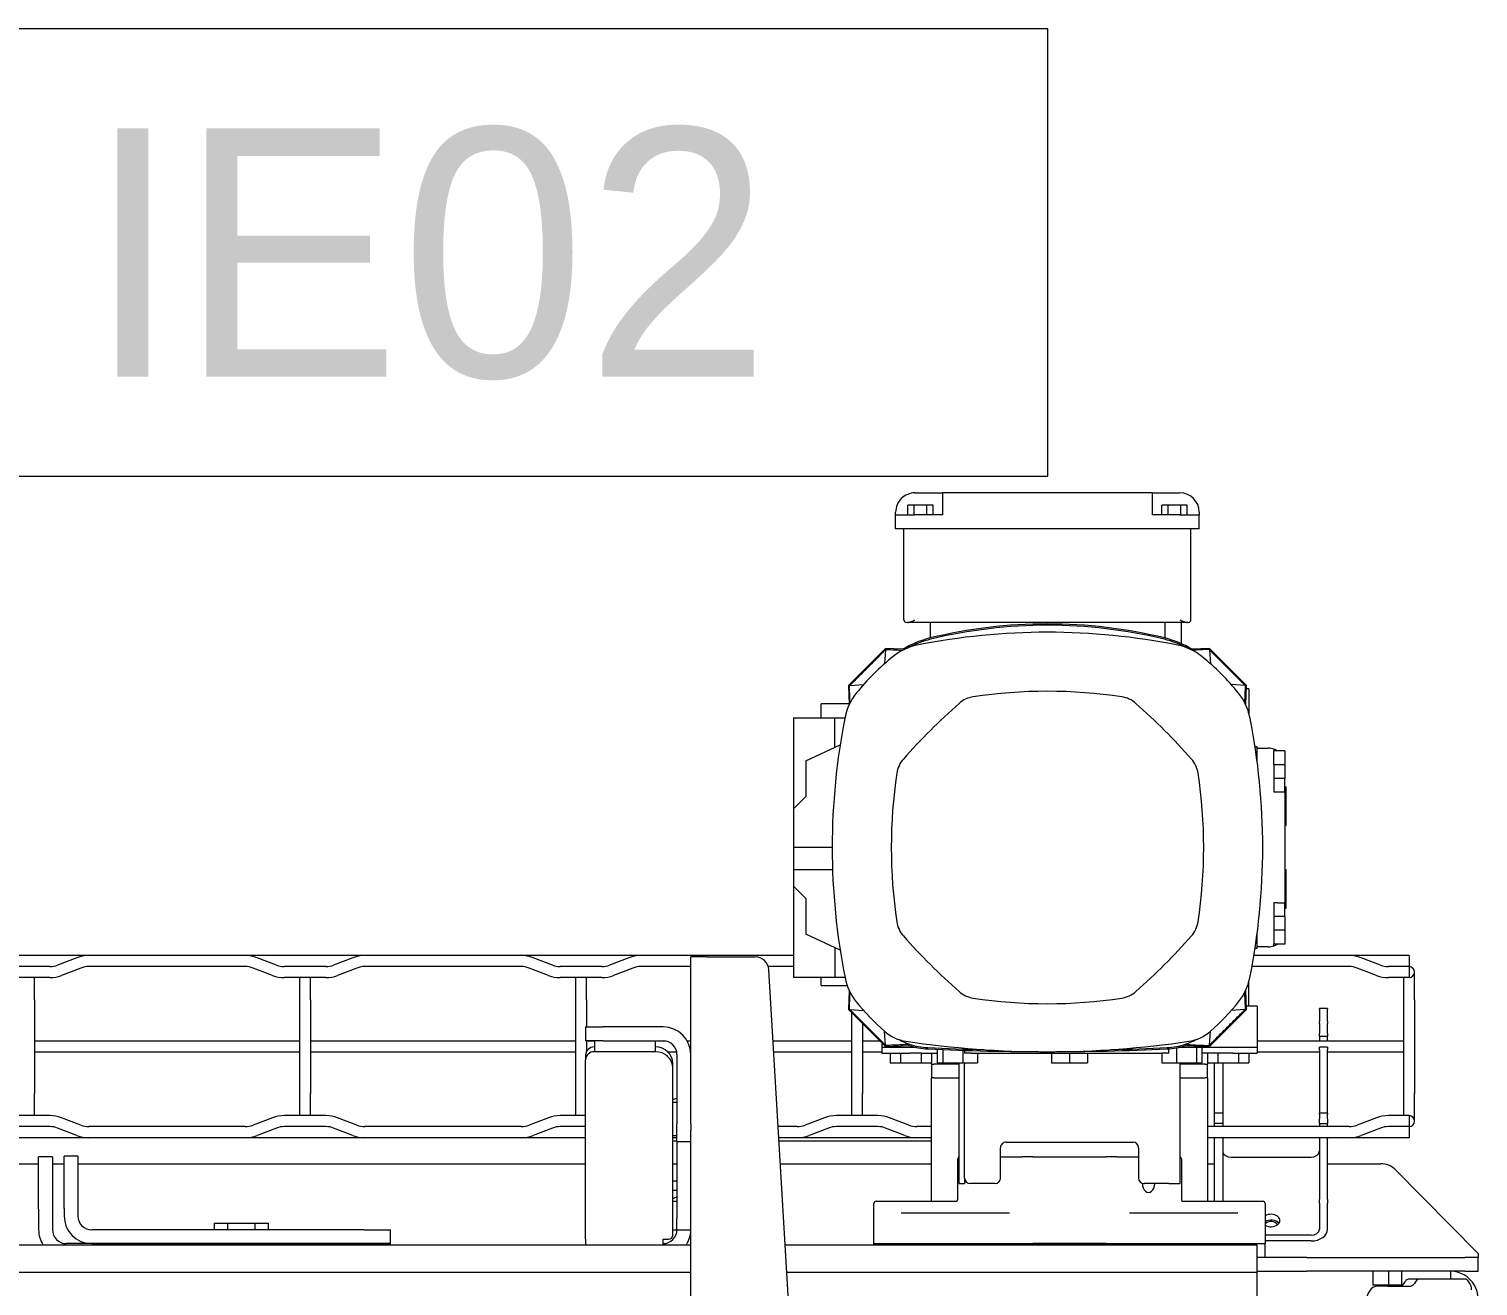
# Model space of a CAD drawing. Header units: millimetres. Extents: x -187347 to 135007, y -6415 to 292048.
# Drawn here: x -35233 to -34708, y 28340 to 28795 of the extents above; entities that cross this region are included whole.
import ezdxf
from ezdxf.enums import TextEntityAlignment as Align

# ---------------------------------------------------------------- set-up
doc = ezdxf.new("R2010")
doc.units = ezdxf.units.MM
doc.header["$LTSCALE"] = 100
doc.layers.get('0').update_dxf_attribs({"lineweight": 18})
doc.layers.add('Layout Kromeka', color=1, linetype='Continuous', lineweight=5)
doc.styles.add('015_100', font='', dxfattribs={"height": 150})
doc.styles.get('015_100').set_extended_font_data('Univers 45 Light')

# ---------------------------------------------------------------- blocks, each defined once
blk = doc.blocks.new('A$Ca181df26')
at = {"color": 0}
for p, q in [((293.37, 900.13), (293.37, 230.9)), ((223.37, 878.13), (265.09, 172.84)), ((88.13, 292.55), (88.13, 282.55)), ((11.1, 286.44), (11.46, 285.87)), ((12.96, 284.9), (29.26, 284.9)), ((18.13, 282.05), (18.13, 284.9)), ((29.26, 284.9), (33.09, 284.9)), ((30.77, 285.87), (31.13, 286.44)), ((40.79, 287.4), (32.63, 287.4)), ((34.6, 285.87), (34.96, 286.44)), ((35.5, 287.05), (35.7, 287.05)), ((35.7, 287.05), (35.7, 282.05)), ((35.7, 287.05), (40.4, 287.05)), ((40.4, 287.05), (40.4, 282.05)), ((40.4, 287.05), (46.23, 287.05)), ((40.79, 287.4), (44.62, 287.4)), ((46.23, 282.05), (46.23, 287.05)), ((12.88, 282.05), (8.13, 282.05)), ((8.13, 282.05), (8.13, 277.05)), ((12.88, 282.05), (52.12, 282.05)), ((52.12, 282.05), (55.48, 282.05)), ((55.48, 282.05), (66.62, 282.05)), ((66.62, 282.05), (70.16, 282.05)), ((88.13, 282.05), (70.16, 282.05)), ((88.13, 282.55), (258.6, 282.55)), ((88.13, 282.55), (88.13, 272.55)), ((293.37, 282.55), (1031.13, 282.55)), ((8.13, 277.05), (12.88, 277.05)), ((8.13, 275.59), (8.13, 277.05)), ((8.13, 275.59), (38.45, 244.97)), ((52.12, 277.05), (12.88, 277.05)), ((55.48, 277.05), (52.12, 277.05)), ((66.62, 277.05), (55.48, 277.05)), ((70.16, 277.05), (66.62, 277.05)), ((70.16, 277.05), (88.13, 277.05)), ((85.27, 277.05), (85.27, 272.05)), ((68.63, 271.09), (85.27, 271.09)), ((68.63, 268.97), (85.27, 268.97)), ((85.64, 272.05), (85.27, 272.05)), ((85.27, 257.47), (85.27, 272.05)), ((136.33, 272.05), (85.64, 272.05)), ((88.13, 272.55), (259.2, 272.55)), ((142.88, 272.05), (136.33, 272.05)), ((169.39, 272.05), (142.88, 272.05)), ((142.88, 272.05), (169.39, 272.05)), ((175.93, 272.05), (169.39, 272.05)), ((226.63, 272.05), (175.93, 272.05)), ((227, 272.05), (226.63, 272.05)), ((227, 272.55), (227, 272.05)), ((227, 272.05), (227, 257.47)), ((293.37, 272.55), (1031.94, 272.55)), ((299.9, 268.98), (299.9, 208.46)), ((303.37, 270.47), (301.48, 270.47)), ((303.37, 272.55), (303.37, 270.47)), ((331.47, 270.47), (331.47, 272.55)), ((331.47, 270.47), (331.47, 205.47)), ((402.16, 272.55), (402.16, 272.05)), ((402.16, 272.05), (411.68, 272.05)), ((402.16, 272.05), (402.16, 267.05)), ((411.68, 272.05), (402.16, 272.05)), ((510.4, 272.05), (411.68, 272.05)), ((411.68, 272.05), (519.63, 272.05)), ((62.63, 266.85), (62.63, 257.43)), ((65.63, 257.43), (65.63, 266.85)), ((298.37, 267.05), (293.37, 267.05)), ((298.37, 267.05), (298.37, 262.87)), ((299.9, 267.05), (298.37, 267.05)), ((298.37, 234.98), (298.37, 262.87)), ((411.68, 267.05), (402.16, 267.05)), ((411.68, 267.05), (510.4, 267.05)), ((446.32, 267.05), (446.32, 264.59)), ((451.23, 264.59), (446.32, 264.59)), ((451.23, 267.05), (451.23, 264.59)), ((461.04, 264.59), (451.23, 264.59)), ((461.04, 267.05), (461.04, 264.59)), ((465.95, 264.59), (461.04, 264.59)), ((465.95, 267.05), (465.95, 264.59)), ((524.63, 259.6), (524.63, 267.05)), ((529.63, 259.6), (529.63, 267.05)), ((62.63, 256.02), (62.63, 257.43)), ((65.63, 257.43), (65.63, 256.02)), ((134.43, 260.87), (95.18, 260.87)), ((217.09, 260.87), (177.84, 260.87)), ((515.4, 259.35), (515.4, 262.05)), ((515.4, 240.3), (515.4, 259.35)), ((520.4, 259.35), (520.4, 262.05)), ((520.4, 259.35), (520.4, 240.3)), ((524.63, 240.55), (524.63, 259.6)), ((529.63, 259.6), (529.63, 240.55)), ((62.63, 256.02), (62.63, 233.9)), ((65.63, 233.9), (65.63, 256.02)), ((92.64, 256.71), (86.03, 256.71)), ((110.84, 256.71), (92.64, 256.71)), ((100.63, 256.02), (100.63, 256.71)), ((100.63, 233.9), (100.63, 256.02)), ((103.63, 256.71), (103.63, 256.02)), ((103.63, 256.02), (103.63, 233.9)), ((106.13, 217), (106.13, 256.71)), ((111.92, 256.71), (110.84, 256.71)), ((115.48, 256.71), (111.92, 256.71)), ((115.62, 241.32), (115.62, 255.95)), ((196.65, 255.95), (196.65, 241.32)), ((200.35, 256.71), (196.79, 256.71)), ((201.43, 256.71), (200.35, 256.71)), ((219.63, 256.71), (201.43, 256.71)), ((206.13, 256.71), (206.13, 217)), ((226.24, 256.71), (219.63, 256.71)), ((298.37, 256.74), (299.9, 256.74)), ((299.9, 255.64), (298.37, 255.12)), ((298.37, 252.83), (299.9, 252.83)), ((116.13, 206.5), (116.13, 250.3)), ((120.13, 250.3), (116.13, 250.3)), ((120.13, 250.3), (129.13, 250.3)), ((131.13, 237.3), (131.13, 248.3)), ((181.13, 248.3), (181.13, 237.3)), ((183.13, 250.3), (192.13, 250.3)), ((194.13, 248.3), (194.13, 250.3)), ((196.13, 250.3), (194.13, 250.3)), ((194.13, 248.3), (194.13, 207)), ((196.13, 250.3), (196.13, 248.3)), ((196.13, 248.3), (196.13, 207)), ((299.9, 249.3), (298.37, 249.3)), ((62.63, 243.16), (43.37, 243.16)), ((106.13, 243.16), (103.63, 243.16)), ((260.93, 243.16), (206.13, 243.16)), ((299.9, 243.16), (298.37, 243.16)), ((515.4, 243.16), (331.47, 243.16)), ((524.63, 243.16), (520.4, 243.16)), ((662.63, 243.16), (529.63, 243.16)), ((97.63, 240.68), (68.63, 240.68)), ((139.03, 240.55), (131.13, 240.55)), ((139.03, 240.55), (142.88, 240.55)), ((169.39, 240.55), (142.88, 240.55)), ((169.39, 240.55), (173.23, 240.55)), ((181.13, 240.55), (173.23, 240.55)), ((515.4, 240.3), (520.4, 240.3)), ((524.63, 240.55), (529.63, 240.55)), ((33.13, 229.65), (33.13, 233.65)), ((33.13, 233.65), (54.79, 233.65)), ((43.49, 230.17), (50.5, 232.85)), ((54.79, 233.65), (106.13, 233.65)), ((62.63, 233.65), (62.63, 233.9)), ((65.63, 233.9), (65.63, 233.65)), ((100.63, 233.9), (100.63, 233.65)), ((103.63, 233.65), (103.63, 233.9)), ((179.13, 235.3), (133.13, 235.3)), ((206.13, 234.92), (261.42, 234.92)), ((206.13, 233.65), (211.48, 233.65)), ((211.48, 233.65), (254.79, 233.65)), ((215.77, 232.85), (222.78, 230.17)), ((243.49, 230.17), (250.5, 232.85)), ((254.79, 233.65), (261.5, 233.65)), ((298.37, 234.98), (293.37, 234.98)), ((298.37, 234.98), (298.37, 228.63)), ((298.37, 234.92), (299.9, 234.92)), ((298.37, 233.65), (299.9, 233.65)), ((299.9, 232.87), (298.37, 232.87)), ((331.47, 233.65), (354.79, 233.65)), ((343.49, 230.17), (350.5, 232.85)), ((354.79, 233.65), (411.48, 233.65)), ((411.48, 233.65), (454.79, 233.65)), ((415.77, 232.85), (422.78, 230.17)), ((443.49, 230.17), (450.5, 232.85)), ((454.79, 233.65), (511.48, 233.65)), ((511.48, 233.65), (554.79, 233.65)), ((515.77, 232.85), (522.78, 230.17)), ((31.13, 227.65), (31.13, 217.65)), ((33.13, 225.65), (33.13, 229.65)), ((33.13, 229.65), (40.63, 229.65)), ((44.92, 226.44), (51.93, 229.12)), ((54.79, 229.65), (106.13, 229.65)), ((62.63, 229.65), (62.63, 228.51)), ((62.63, 226.8), (62.63, 228.51)), ((65.63, 228.51), (62.63, 228.51)), ((62.63, 226.8), (62.63, 225.09)), ((65.63, 228.51), (65.63, 229.65)), ((65.63, 228.51), (65.63, 226.8)), ((65.63, 225.09), (65.63, 226.8)), ((100.63, 228.51), (100.63, 229.65)), ((100.63, 226.8), (100.63, 228.51)), ((100.63, 228.51), (103.63, 228.51)), ((100.63, 225.09), (100.63, 226.8)), ((103.63, 229.65), (103.63, 228.51)), ((103.63, 228.51), (103.63, 226.8)), ((103.63, 226.8), (103.63, 225.09)), ((206.13, 229.65), (211.48, 229.65)), ((214.34, 229.12), (221.35, 226.44)), ((225.63, 229.65), (240.63, 229.65)), ((244.92, 226.44), (251.93, 229.12)), ((254.79, 229.65), (261.73, 229.65)), ((293.37, 228.63), (293.37, 230.9)), ((293.37, 228.63), (293.37, 203.53)), ((298.37, 203.53), (298.37, 228.63)), ((331.47, 229.65), (340.63, 229.65)), ((344.92, 226.44), (351.93, 229.12)), ((354.79, 229.65), (411.48, 229.65)), ((414.34, 229.12), (421.35, 226.44)), ((425.63, 229.65), (440.63, 229.65)), ((444.92, 226.44), (451.93, 229.12)), ((454.79, 229.65), (511.48, 229.65)), ((514.34, 229.12), (521.35, 226.44)), ((525.63, 229.65), (540.63, 229.65)), ((33.13, 225.65), (40.63, 225.65)), ((35.13, 217.65), (35.13, 225.65)), ((62.63, 224.8), (62.63, 225.09)), ((62.63, 224.8), (65.63, 224.8)), ((62.63, 224.8), (62.63, 214.8)), ((65.63, 225.09), (65.63, 224.8)), ((65.63, 214.8), (65.63, 224.8)), ((100.63, 224.8), (100.63, 225.09)), ((100.63, 214.8), (100.63, 224.8)), ((100.63, 224.8), (103.63, 224.8)), ((103.63, 225.09), (103.63, 224.8)), ((103.63, 224.8), (103.63, 214.8)), ((225.63, 225.65), (240.63, 225.65)), ((231.13, 225.65), (231.13, 217.65)), ((235.13, 217.65), (235.13, 225.65)), ((298.37, 220.94), (299.9, 220.94)), ((331.47, 225.65), (340.63, 225.65)), ((335.13, 217.65), (335.13, 225.65)), ((425.63, 225.65), (440.63, 225.65)), ((431.13, 225.65), (431.13, 217.65)), ((435.13, 217.65), (435.13, 225.65)), ((525.63, 225.65), (540.63, 225.65)), ((531.13, 225.65), (531.13, 217.65)), ((31.13, 183.65), (31.13, 217.65)), ((35.13, 183.65), (35.13, 217.65)), ((106.13, 212), (106.13, 217)), ((206.13, 217), (206.13, 212)), ((231.13, 192.31), (231.13, 217.65)), ((235.13, 188.31), (235.13, 217.65)), ((299.9, 219.83), (298.37, 219.31)), ((335.13, 183.65), (335.13, 217.65)), ((431.13, 183.65), (431.13, 217.65)), ((435.13, 183.65), (435.13, 217.65)), ((531.13, 183.65), (531.13, 217.65)), ((62.63, 214.8), (62.63, 201.85)), ((65.63, 201.85), (65.63, 214.8)), ((100.63, 206.5), (100.63, 214.8)), ((103.63, 214.8), (103.63, 206.5)), ((106.13, 212), (107.01, 212)), ((106.13, 212), (106.13, 207)), ((116.13, 212), (107.01, 212)), ((205.26, 212), (196.13, 212)), ((205.26, 212), (206.13, 212)), ((206.13, 207), (206.13, 212)), ((94.88, 206.5), (91.13, 206.5)), ((91.13, 203), (91.13, 206.5)), ((102.39, 206.5), (94.88, 206.5)), ((94.88, 203), (94.88, 206.5)), ((106.14, 206.5), (102.39, 206.5)), ((102.39, 203), (102.39, 206.5)), ((107.01, 207), (106.13, 207)), ((106.13, 206.5), (106.13, 207)), ((106.14, 203), (106.14, 206.5)), ((107.01, 207), (116.13, 207)), ((110.17, 206.5), (108.23, 206.5)), ((108.23, 201), (108.23, 206.5)), ((117.42, 206.5), (110.17, 206.5)), ((110.17, 201), (110.17, 206.5)), ((122.73, 206.5), (117.42, 206.5)), ((117.42, 201.12), (117.42, 206.5)), ((122.73, 203), (122.73, 206.5)), ((156.13, 206.5), (149.63, 206.5)), ((149.63, 203), (149.63, 206.5)), ((162.63, 206.5), (156.13, 206.5)), ((156.13, 203), (156.13, 206.5)), ((162.63, 203), (162.63, 206.5)), ((194.85, 206.5), (189.54, 206.5)), ((189.54, 203), (189.54, 206.5)), ((194.13, 206.5), (194.13, 207)), ((202.1, 206.5), (194.85, 206.5)), ((194.85, 202), (194.85, 206.5)), ((196.13, 207), (205.26, 207)), ((196.13, 207), (196.13, 206.5)), ((204.04, 206.5), (202.1, 206.5)), ((202.1, 201.74), (202.1, 206.5)), ((204.04, 201.66), (204.04, 206.5)), ((206.13, 207), (205.26, 207)), ((206.13, 207), (206.13, 206.5)), ((209.88, 206.5), (206.13, 206.5)), ((206.13, 203), (206.13, 206.5)), ((217.39, 206.5), (209.88, 206.5)), ((209.88, 203), (209.88, 206.5)), ((221.14, 206.5), (217.39, 206.5)), ((217.39, 203), (217.39, 206.5)), ((221.14, 203), (221.14, 206.5)), ((299.9, 208.46), (299.9, 206.75)), ((331.47, 203.76), (331.47, 205.47)), ((35.13, 202.65), (62.63, 202.65)), ((62.63, 200.85), (62.63, 201.85)), ((62.63, 200.85), (65.63, 200.85)), ((65.63, 202.65), (88.13, 202.65)), ((65.63, 201.85), (65.63, 200.85)), ((96.94, 203), (88.13, 203)), ((88.13, 201), (88.13, 203)), ((88.13, 201), (116.78, 201)), ((88.13, 186), (88.13, 201)), ((88.13, 201), (96.94, 201)), ((105.44, 200.62), (92.01, 187.19)), ((96.94, 203), (101.29, 203)), ((101.29, 203), (108.23, 203)), ((105.41, 200.11), (105.1, 195.1)), ((105.58, 200.28), (105.44, 200.62)), ((114, 200.25), (105.44, 200.62)), ((120.13, 203), (122.67, 203)), ((120.13, 203), (120.13, 201.47)), ((191.75, 203), (122.67, 203)), ((191.75, 203), (194.13, 203)), ((194.13, 202.02), (194.13, 203)), ((209.8, 203), (204.04, 203)), ((209.8, 203), (214.06, 203)), ((211.49, 201), (224.13, 201)), ((224.13, 203), (214.06, 203)), ((214.06, 201), (224.13, 201)), ((222.82, 200.62), (214.27, 200.25)), ((222.69, 200.28), (222.82, 200.62)), ((236.26, 187.19), (222.82, 200.62)), ((222.86, 200.11), (223.17, 195.1)), ((224.13, 201), (224.13, 203)), ((224.13, 202.65), (231.13, 202.65)), ((224.13, 199.31), (224.13, 201)), ((235.13, 202.65), (263.33, 202.65)), ((293.37, 203.53), (293.37, 168.13)), ((293.37, 202.65), (293.41, 202.65)), ((298.45, 202.65), (301.63, 202.65)), ((306.25, 202.49), (328.3, 202.49)), ((306.25, 202.49), (328.3, 202.49)), ((306.25, 198.53), (306.25, 202.49)), ((328.3, 198.53), (328.3, 202.49)), ((331.13, 198.53), (331.13, 202.43)), ((335.13, 202.65), (431.13, 202.65)), ((435.13, 202.65), (531.13, 202.65)), ((35.13, 198.65), (88.13, 198.65)), ((62.63, 198.65), (62.63, 196.85)), ((62.63, 195.85), (62.63, 196.85)), ((65.63, 196.85), (62.63, 196.85)), ((62.63, 195.85), (62.63, 192.26)), ((65.63, 196.85), (65.63, 198.65)), ((65.63, 196.85), (65.63, 195.85)), ((65.63, 192.26), (65.63, 195.85)), ((224.8, 198.65), (231.13, 198.65)), ((235.13, 198.65), (263.57, 198.65)), ((293.37, 198.65), (294.65, 198.65)), ((302.31, 198.65), (306.25, 198.65)), ((325.12, 198.53), (303.37, 198.53)), ((325.12, 198.53), (331.47, 198.53)), ((328.3, 198.65), (331.13, 198.65)), ((331.47, 193.53), (331.47, 198.53)), ((335.13, 198.65), (431.13, 198.65)), ((435.13, 198.65), (531.13, 198.65)), ((62.63, 191.55), (62.63, 192.26)), ((62.63, 191.55), (62.63, 187.14)), ((65.63, 192.26), (65.63, 191.55)), ((65.63, 187.14), (65.63, 191.55)), ((303.37, 193.53), (325.12, 193.53)), ((331.47, 193.53), (325.12, 193.53)), ((331.13, 183.65), (331.13, 193.53)), ((62.63, 186.85), (62.63, 187.14)), ((62.63, 186.85), (65.63, 186.85)), ((65.63, 187.14), (65.63, 186.85)), ((88.13, 186), (92.06, 186)), ((91.13, 186), (91.13, 177.04)), ((92.36, 187.06), (92.01, 187.19)), ((92.01, 187.19), (92.31, 180.28)), ((92.53, 187.22), (97.53, 187.53)), ((235.74, 187.22), (230.74, 187.53)), ((235.91, 187.06), (236.26, 187.19)), ((235.96, 180.28), (236.26, 187.19)), ((31.13, 183.65), (31.13, 173.65)), ((35.13, 175.65), (35.13, 183.65)), ((331.13, 183.65), (331.13, 175.65)), ((335.13, 175.65), (335.13, 183.65)), ((431.13, 183.65), (431.13, 175.65)), ((435.13, 175.65), (435.13, 183.65)), ((531.13, 183.65), (531.13, 175.65)), ((33.13, 171.65), (33.13, 175.65)), ((33.13, 175.65), (40.63, 175.65)), ((44.92, 174.85), (51.93, 172.17)), ((246.13, 178.5), (236.68, 178.5)), ((241.13, 175.5), (237.49, 175.5)), ((256.13, 175.5), (241.13, 175.5)), ((241.13, 164.77), (241.13, 175.5)), ((246.13, 178.5), (246.13, 175.5)), ((256.13, 142.5), (256.13, 175.5)), ((314.34, 172.17), (321.35, 174.85)), ((325.63, 175.65), (340.63, 175.65)), ((344.92, 174.85), (351.93, 172.17)), ((414.34, 172.17), (421.35, 174.85)), ((425.63, 175.65), (440.63, 175.65)), ((444.92, 174.85), (451.93, 172.17)), ((514.34, 172.17), (521.35, 174.85)), ((525.63, 175.65), (540.63, 175.65)), ((33.13, 171.65), (40.63, 171.65)), ((33.13, 167.65), (33.13, 171.65)), ((43.49, 171.12), (50.5, 168.44)), ((54.79, 171.65), (90.04, 171.65)), ((256.13, 171.65), (265.31, 171.65)), ((287.37, 168.13), (270.09, 168.13)), ((287.37, 168.13), (293.37, 168.13)), ((293.37, 171.65), (311.48, 171.65)), ((315.77, 168.44), (322.78, 171.12)), ((325.63, 171.65), (340.63, 171.65)), ((343.49, 171.12), (350.5, 168.44)), ((354.79, 171.65), (411.48, 171.65)), ((415.77, 168.44), (422.78, 171.12)), ((425.63, 171.65), (440.63, 171.65)), ((443.49, 171.12), (450.5, 168.44)), ((454.79, 171.65), (511.48, 171.65)), ((515.77, 168.44), (522.78, 171.12)), ((525.63, 171.65), (540.63, 171.65)), ((33.13, 167.65), (54.79, 167.65)), ((54.79, 167.65), (89.35, 167.65)), ((78.13, 158.5), (78.13, 163.5)), ((78.13, 163.5), (82.13, 163.5)), ((82.13, 164.16), (82.13, 163.42)), ((82.13, 158.5), (82.13, 163.42)), ((84.13, 164.5), (88.13, 164.5)), ((88.13, 165), (88.13, 159.42)), ((88.93, 165), (88.13, 165)), ((239.24, 165.66), (251.63, 159.88)), ((256.13, 167.65), (311.48, 167.65)), ((311.48, 167.65), (354.79, 167.65)), ((354.79, 167.65), (411.48, 167.65)), ((411.48, 167.65), (454.79, 167.65)), ((454.79, 167.65), (511.48, 167.65)), ((511.48, 167.65), (554.79, 167.65)), ((78.13, 153.5), (78.13, 158.5)), ((78.13, 158.5), (82.13, 158.5)), ((82.13, 148.5), (82.13, 158.5)), ((251.63, 147), (251.63, 159.88)), ((78.13, 153.5), (78.13, 148.5)), ((78.13, 153.5), (82.13, 153.5)), ((77.63, 150.5), (77.63, 136.5)), ((78.13, 150.5), (77.63, 150.5)), ((78.13, 108.5), (78.13, 148.5)), ((80.63, 148.5), (78.13, 148.5)), ((80.63, 148.5), (82.13, 148.5)), ((256.13, 142.5), (251.63, 147)), ((256.13, 136.5), (256.13, 142.5)), ((78.13, 136.5), (77.63, 136.5)), ((256.13, 136.5), (242, 136.5)), ((256.13, 128.5), (256.13, 136.5)), ((242.13, 128.5), (256.13, 128.5)), ((256.13, 114.5), (256.13, 128.5)), ((77.63, 120.5), (77.63, 106.5)), ((78.13, 120.5), (77.63, 120.5)), ((251.63, 110), (256.13, 114.5)), ((256.13, 81.5), (256.13, 114.5)), ((78.13, 106.5), (77.63, 106.5)), ((78.13, 108.5), (78.13, 103.5)), ((78.13, 108.5), (80.63, 108.5)), ((80.63, 108.5), (82.13, 108.5)), ((82.13, 98.5), (82.13, 108.5)), ((251.63, 97.12), (251.63, 110)), ((78.13, 98.5), (78.13, 103.5)), ((78.13, 103.5), (82.13, 103.5)), ((78.13, 93.5), (78.13, 98.5)), ((78.13, 98.5), (82.13, 98.5)), ((82.13, 98.5), (82.13, 93.58)), ((88.13, 97.58), (88.13, 92)), ((251.63, 97.12), (239.24, 91.34)), ((78.13, 93.5), (82.13, 93.5)), ((82.13, 92.84), (82.13, 93.58)), ((88.13, 92.5), (84.13, 92.5)), ((88.13, 92), (88.93, 92)), ((241.13, 92.23), (241.13, 81.5)), ((91.13, 71), (91.13, 79.96)), ((241.13, 81.5), (237.49, 81.5)), ((256.13, 81.5), (241.13, 81.5)), ((246.13, 81.5), (246.13, 76.5)), ((92.31, 76.72), (92.01, 69.81)), ((236.26, 69.81), (235.96, 76.72)), ((235.97, 76.5), (246.13, 76.5)), ((91.13, 71), (91.34, 71)), ((91.34, 71), (92.06, 71)), ((92.36, 69.94), (92.01, 69.81)), ((92.01, 69.81), (105.44, 56.38)), ((92.53, 69.78), (97.53, 69.47)), ((222.82, 56.38), (236.26, 69.81)), ((235.74, 69.78), (230.74, 69.47)), ((235.91, 69.94), (236.26, 69.81)), ((105.41, 56.89), (105.1, 61.9)), ((222.86, 56.89), (223.17, 61.9)), ((105.58, 56.72), (105.44, 56.38)), ((105.44, 56.38), (111.79, 56.65)), ((115.63, 47), (115.63, 54.64)), ((121.63, 47), (121.63, 52.59)), ((206.63, 47), (206.63, 52.59)), ((216.48, 56.65), (222.82, 56.38)), ((222.69, 56.72), (222.82, 56.38)), ((112.13, 46), (112.13, 13)), ((113.13, 47), (113.49, 47)), ((113.49, 47), (214.78, 47)), ((214.78, 47), (215.13, 47)), ((216.13, 46), (216.13, 13)), ((109.13, 13), (116.13, 13)), ((109.13, 13), (109.13, 8)), ((116.13, 13), (212.13, 13)), ((212.13, 13), (219.13, 13)), ((219.13, 13), (219.13, 8)), ((116.13, 8), (109.13, 8)), ((109.13, 7), (109.13, 8)), ((113.52, 8), (113.52, 4.5)), ((115.83, 8), (115.83, 4.5)), ((116.13, 8), (126.13, 8)), ((120.44, 8), (120.44, 4.5)), ((122.75, 8), (122.75, 4.5)), ((126.13, 8), (126.13, 7)), ((126.13, 7), (126.13, 0)), ((202.13, 8), (212.13, 8)), ((202.13, 7), (202.13, 8)), ((202.13, 0), (202.13, 7)), ((205.52, 8), (205.52, 4.5)), ((207.83, 8), (207.83, 4.5)), ((219.13, 8), (212.13, 8)), ((212.44, 8), (212.44, 4.5)), ((214.75, 8), (214.75, 4.5)), ((219.13, 8), (219.13, 7)), ((113.52, 4.5), (115.83, 4.5)), ((115.83, 4.5), (120.44, 4.5)), ((119.13, 0), (116.13, 0)), ((126.13, 0), (119.13, 0)), ((120.44, 4.5), (122.75, 4.5)), ((126.13, 0), (202.13, 0)), ((209.13, 0), (202.13, 0)), ((205.52, 4.5), (207.83, 4.5)), ((207.83, 4.5), (212.44, 4.5)), ((212.13, 0), (209.13, 0)), ((212.44, 4.5), (214.75, 4.5))]:
    blk.add_line(p, q, dxfattribs=at)
for centre, radius, start, end in [((18.13, 292.05), 10, 180, 240), ((18.13, 292.05), 10, 240, 270), ((303.37, 267.05), 10, 146.633, 180), ((303.37, 267.05), 5, 90, 180), ((510.4, 262.05), 10, 0, 90), ((519.63, 267.05), 5, 0, 90), ((519.63, 267.05), 10, 0, 33.367), ((510.4, 262.05), 5, 0, 90), ((86.03, 257.47), 0.762, 180, 270), ((226.24, 257.47), 0.762, 270, 0), ((114.86, 255.95), 0.762, 0, 90), ((197.41, 255.95), 0.762, 90, 180), ((129.13, 248.3), 2, 0, 90), ((183.13, 248.3), 2, 90, 180), ((192.13, 248.3), 2, 0, 90), ((116.38, 241.32), 0.762, 180, 250.9271), ((133.13, 237.3), 2, 180, 270), ((179.13, 237.3), 2, 270, 0), ((195.89, 241.32), 0.762, 289.0729, 0), ((54.79, 221.65), 12, 90, 110.9346), ((211.48, 221.65), 12, 69.0654, 90), ((254.79, 221.65), 12, 90, 110.9346), ((354.79, 221.65), 12, 90, 110.9346), ((411.48, 221.65), 12, 69.0654, 90), ((454.79, 221.65), 12, 90, 110.9346), ((511.48, 221.65), 12, 69.0654, 90), ((33.13, 227.65), 2, 90, 270), ((40.63, 237.65), 8, 270, 290.9346), ((40.63, 237.65), 12, 270, 290.9346), ((54.79, 221.65), 8, 90, 110.9346), ((211.48, 221.65), 8, 69.0654, 90), ((225.63, 237.65), 12, 249.0654, 270), ((225.63, 237.65), 8, 249.0654, 270), ((240.63, 237.65), 8, 270, 290.9346), ((240.63, 237.65), 12, 270, 290.9346), ((254.79, 221.65), 8, 90, 110.9346), ((340.63, 237.65), 8, 270, 290.9346), ((340.63, 237.65), 12, 270, 290.9346), ((354.79, 221.65), 8, 90, 110.9346), ((411.48, 221.65), 8, 69.0654, 90), ((425.63, 237.65), 12, 249.0654, 270), ((425.63, 237.65), 8, 249.0654, 270), ((440.63, 237.65), 8, 270, 290.9346), ((440.63, 237.65), 12, 270, 290.9346), ((454.79, 221.65), 8, 90, 110.9346), ((511.48, 221.65), 8, 69.0654, 90), ((525.63, 237.65), 12, 249.0654, 270), ((525.63, 237.65), 8, 249.0654, 270), ((164.13, -147.5), 350, 81.5762, 98.4238), ((121.94, 176.27), 25.27, 92.6296, 108.3168), ((121.94, 176.27), 24.79, 92.6296, 108.5197), ((164.13, -742.5), 945, 87.37045, 92.62955), ((164.13, -742.5), 944.52, 91.40054, 92.62955), ((164.13, -742.5), 944.52, 87.37045, 88.59946), ((206.33, 176.27), 24.79, 71.4803, 87.3704), ((206.33, 176.27), 25.27, 71.6832, 87.3704), ((303.37, 203.53), 10, 180, 270), ((303.37, 203.53), 5, 180, 270), ((164.13, 128.5), 89, 131.543, 141.0861), ((115.06, 183.89), 15, 98.4238, 131.543), ((213.21, 183.89), 15, 48.457, 81.5762), ((164.13, 128.5), 89, 38.9139, 48.457), ((110.45, 171.84), 20, 141.0861, 168.6378), ((164.13, 3.5), 181.6, 81.4839, 98.5161), ((217.82, 171.84), 20, 11.3622, 38.9139), ((286.46, 6.17), 233, 131.4921, 138.5079), ((138.72, 173.21), 10, 98.5161, 131.4921), ((189.55, 173.21), 10, 48.5079, 81.4839), ((41.81, 6.17), 233, 41.4921, 48.5079), ((33.13, 173.65), 2, 90, 270), ((40.63, 163.65), 12, 69.0654, 90), ((326.13, 128.5), 240, 168.6378, 191.3622), ((2.13, 128.5), 240, 348.6378, 11.3622), ((325.63, 163.65), 12, 90, 110.9346), ((340.63, 163.65), 12, 69.0654, 90), ((425.63, 163.65), 12, 90, 110.9346), ((440.63, 163.65), 12, 69.0654, 90), ((525.63, 163.65), 12, 90, 110.9346), ((40.63, 163.65), 8, 69.0654, 90), ((54.79, 179.65), 12, 249.0654, 270), ((54.79, 179.65), 8, 249.0654, 270), ((270.09, 173.13), 5, 183.3854, 270), ((311.48, 179.65), 8, 270, 290.9346), ((311.48, 179.65), 12, 270, 290.9346), ((325.63, 163.65), 8, 90, 110.9346), ((340.63, 163.65), 8, 69.0654, 90), ((354.79, 179.65), 12, 249.0654, 270), ((354.79, 179.65), 8, 249.0654, 270), ((411.48, 179.65), 8, 270, 290.9346), ((411.48, 179.65), 12, 270, 290.9346), ((425.63, 163.65), 8, 90, 110.9346), ((440.63, 163.65), 8, 69.0654, 90), ((454.79, 179.65), 12, 249.0654, 270), ((454.79, 179.65), 8, 249.0654, 270), ((511.48, 179.65), 8, 270, 290.9346), ((511.48, 179.65), 12, 270, 290.9346), ((525.63, 163.65), 8, 90, 110.9346), ((84.13, 158.5), 6, 109.4712, 123.5573), ((84.13, 158.5), 6, 90, 109.4712), ((119.43, 153.91), 10, 138.5079, 171.4839), ((208.84, 153.91), 10, 8.5161, 41.4921), ((289.13, 128.5), 181.6, 171.4839, 188.5161), ((39.13, 128.5), 181.6, 351.4839, 8.5161), ((119.43, 103.09), 10, 188.5161, 221.4921), ((208.84, 103.09), 10, 318.5079, 351.4839), ((286.46, 250.83), 233, 221.4921, 228.5079), ((41.81, 250.83), 233, 311.4921, 318.5079), ((84.13, 98.5), 6, 236.4427, 250.5288), ((84.13, 98.5), 6, 250.5288, 270), ((110.45, 85.16), 20, 191.3622, 218.9139), ((217.82, 85.16), 20, 321.0861, 348.6378), ((138.72, 83.79), 10, 228.5079, 261.4839), ((164.13, 253.5), 181.6, 261.4839, 278.5161), ((189.55, 83.79), 10, 278.5161, 311.4921), ((164.13, 128.5), 89, 218.9139, 231.0861), ((164.13, 128.5), 89, 308.9139, 321.0861), ((120.79, 74.81), 20, 231.0861, 258.6378), ((207.48, 74.81), 20, 281.3622, 308.9139), ((129.91, 86.6), 35, 238.8214, 256.3479), ((129.91, 86.6), 34.52, 242.0949, 256.3479), ((164.13, 290.5), 240, 258.6378, 281.3622), ((164.13, 227.5), 180, 256.3479, 283.6521), ((164.13, 227.5), 179.52, 256.3479, 283.6521), ((198.36, 86.6), 34.52, 283.6521, 297.9051), ((198.36, 86.6), 35, 283.6521, 301.1786), ((116.13, 7), 7, 180, 270), ((212.13, 7), 7, 270, 0)]:
    blk.add_arc(centre, radius, start, end, dxfattribs=at)
for centre, major_axis, ratio, start_param, end_param in [((12.6, 288.77), (0, 3.3), 0.642788, 1.570796, 2.356194), ((44.62, 293.75), (0, -6.35), 0.642788, 0, 1.570796), ((12.96, 288.21), (0, -3.3), 0.642788, 5.497787, 6.283185), ((29.26, 288.21), (0, -3.3), 0.642788, 0, 0.785398), ((32.63, 284.1), (0, 3.3), 0.642788, 0, 0.785398), ((33.09, 288.21), (0, -3.3), 0.642788, 0, 0.785398), ((36.46, 284.1), (0, 3.3), 0.642788, 0, 0.785398), ((68.63, 266.85), (-6, 0), 0.707107, 4.712389, 6.283185), ((68.63, 266.85), (-3, 0), 0.707107, 4.712389, 6.283185), ((301.48, 268.98), (-1.59, 0), 0.939693, 4.712389, 6.283185), ((83.13, 263.67), (-3.2, 0), 0.707107, 3.982494, 8.583877), ((83.13, 265.79), (3.2, 0), 0.707107, 3.629401, 5.442284), ((83.13, 265.79), (-2.46, 0), 0.707107, 0.331556, 2.621975), ((127.49, 250.33), (0, 3.17), 0.707107, 4.673332, 7.864376), ((43.37, 247.4), (-6, 0), 0.707107, 0.610865, 1.570796), ((68.63, 238.55), (-3, 0), 0.707107, 4.712389, 6.120301), ((97.63, 238.55), (3, 0), 0.707107, 0.162884, 1.570796), ((306.25, 208.46), (-6.35, 0), 0.939693, 0, 1.570796), ((306.25, 206.75), (-6.35, 0), 0.939693, 0, 1.570796), ((328.3, 205.47), (3.17, 0), 0.939693, 4.712389, 6.283185), ((97.95, 192.9), (10.49, 10.49), 0.017452, 5.486471, 5.509368), ((230.32, 192.9), (10.49, -10.49), 0.017452, 3.91541, 3.938307), ((328.3, 203.76), (3.17, 0), 0.939693, 4.712389, 6.283185), ((99.73, 194.69), (10.49, 10.49), 0.017452, 3.91541, 3.938307), ((228.54, 194.69), (10.49, -10.49), 0.017452, 5.486471, 5.509368), ((99.73, 62.31), (-10.49, 10.49), 0.017452, 5.486471, 5.509368), ((98.71, 63.36), (-9.46, 9.46), 0.017445, 3.916921, 3.942262), ((229.56, 63.36), (-9.46, -9.46), 0.017445, 5.482516, 5.507857)]:
    blk.add_ellipse(centre, major_axis=major_axis, ratio=ratio, start_param=start_param, end_param=end_param, dxfattribs=at)
for points, degree in [([(65.67, 238.9), (65.65, 238.79), (65.64, 238.66), (65.63, 238.51)], 3), ([(100.63, 238.51), (100.63, 238.66), (100.62, 238.79), (100.59, 238.9)], 3), ([(114.07, 199.77), (113.52, 199.59), (111.95, 199.06), (110.02, 198.01)], 3), ([(214.27, 200.25), (214.24, 200.01), (214.2, 199.77)], 2), ([(218.25, 198.01), (216.32, 199.06), (214.75, 199.59), (214.2, 199.77)], 3), ([(111.79, 56.65), (111.83, 56.79), (111.86, 56.92)], 2), ([(216.48, 56.65), (216.44, 56.79), (216.41, 56.92)], 2)]:
    blk.add_open_spline(points, degree=degree, dxfattribs=at)
for points, knots in [([(105.41, 200.11), (105.38, 200.08), (105.15, 199.84), (104.87, 199.57), (104.74, 199.43), (104.34, 199.03), (104.07, 198.76), (103.26, 197.96), (102.73, 197.42), (101.11, 195.81), (100.05, 194.74), (97.9, 192.59), (96.83, 191.52), (95.22, 189.91), (94.68, 189.37), (93.87, 188.57), (93.6, 188.3), (93.2, 187.89), (93.07, 187.76), (92.79, 187.48), (92.56, 187.25), (92.53, 187.22)], [-0.348321, -0.348321, -0.348321, -0.348321, -0.3370037, -0.3370037, -0.3261418, -0.3261418, -0.3044309, -0.3044309, -0.2610423, -0.2610423, -0.1742257, -0.1742257, -0.0873945, -0.0873945, -0.0439985, -0.0439985, -0.022284, -0.022284, -0.0114202, -0.0114202, -0.0001009, -0.0001009, -0.0001009, -0.0001009]), ([(114.07, 199.77), (113.88, 199.81), (113.68, 199.83), (113.21, 199.88), (112.88, 199.91), (112.12, 199.96), (111.74, 199.98), (110.54, 200.05), (109.53, 200.1), (107.28, 200.2), (106.39, 200.24), (105.58, 200.28)], [-1.555166, -1.555166, -1.555166, -1.555166, -1.282052, -1.282052, -0.931448, -0.931448, -0.673439, -0.673439, -0.245131, -0.245131, -0.000196, -0.000196, -0.000196, -0.000196]), ([(214.2, 199.77), (214.39, 199.81), (214.61, 199.84), (215.1, 199.89), (215.42, 199.91), (216.18, 199.96), (216.56, 199.99), (217.74, 200.05), (218.71, 200.1), (220.91, 200.2), (221.85, 200.24), (222.69, 200.28)], [-1.526715, -1.526715, -1.526715, -1.526715, -1.245552, -1.245552, -0.911473, -0.911473, -0.658453, -0.658453, -0.253925, -0.253925, -0.000201, -0.000201, -0.000201, -0.000201]), ([(222.86, 200.11), (222.89, 200.08), (223.12, 199.84), (223.39, 199.57), (223.53, 199.43), (223.93, 199.03), (224.2, 198.76), (225.01, 197.96), (225.54, 197.42), (227.16, 195.81), (228.22, 194.74), (230.37, 192.59), (231.44, 191.52), (233.05, 189.91), (233.59, 189.37), (234.4, 188.57), (234.66, 188.3), (235.07, 187.89), (235.2, 187.76), (235.48, 187.48), (235.71, 187.25), (235.74, 187.22)], [-0.3483265, -0.3483265, -0.3483265, -0.3483265, -0.337009, -0.337009, -0.3261468, -0.3261468, -0.3044356, -0.3044356, -0.2610463, -0.2610463, -0.1742283, -0.1742283, -0.0873957, -0.0873957, -0.0439991, -0.0439991, -0.0222842, -0.0222842, -0.0114202, -0.0114202, -0.0001009, -0.0001009, -0.0001009, -0.0001009]), ([(92.36, 187.06), (92.39, 186.39), (92.42, 185.68), (92.51, 183.57), (92.57, 182.45), (92.62, 181.37), (92.64, 181.16), (92.65, 180.96)], [-3.817996, -3.817996, -3.817996, -3.817996, -3.272942, -3.272942, -2.103625, -2.103625, -1.79662, -1.79662, -1.79662, -1.79662]), ([(235.91, 187.06), (235.88, 186.39), (235.85, 185.68), (235.75, 183.57), (235.7, 182.45), (235.64, 181.37), (235.63, 181.16), (235.62, 180.96)], [-3.817995, -3.817995, -3.817995, -3.817995, -3.272941, -3.272941, -2.103625, -2.103625, -1.796619, -1.796619, -1.796619, -1.796619]), ([(92.65, 76.04), (92.64, 75.9), (92.63, 75.76), (92.59, 74.89), (92.54, 73.92), (92.44, 71.72), (92.39, 70.79), (92.36, 69.94)], [-0.7400736, -0.7400736, -0.7400736, -0.7400736, -0.6584532, -0.6584532, -0.2539249, -0.2539249, -0.0002012, -0.0002012, -0.0002012, -0.0002012]), ([(235.62, 76.03), (235.63, 75.9), (235.64, 75.75), (235.68, 74.87), (235.73, 73.9), (235.83, 71.7), (235.88, 70.78), (235.91, 69.94)], [-0.744291, -0.744291, -0.744291, -0.744291, -0.660353, -0.660353, -0.2542405, -0.2542405, -0.0032417, -0.0032417, -0.0032417, -0.0032417]), ([(92.53, 69.78), (92.56, 69.75), (92.79, 69.52), (93.07, 69.24), (93.2, 69.11), (93.6, 68.7), (93.87, 68.43), (94.68, 67.63), (95.22, 67.09), (96.83, 65.48), (97.9, 64.41), (100.05, 62.26), (101.11, 61.19), (102.73, 59.58), (103.26, 59.04), (104.07, 58.24), (104.34, 57.97), (104.74, 57.57), (104.87, 57.43), (105.15, 57.16), (105.38, 56.92), (105.41, 56.89)], [-0.3483225, -0.3483225, -0.3483225, -0.3483225, -0.3370052, -0.3370052, -0.3261432, -0.3261432, -0.3044322, -0.3044322, -0.2610434, -0.2610434, -0.1742264, -0.1742264, -0.0873948, -0.0873948, -0.0439987, -0.0439987, -0.022284, -0.022284, -0.0114202, -0.0114202, -0.0001009, -0.0001009, -0.0001009, -0.0001009]), ([(235.74, 69.78), (235.7, 69.73), (235.48, 69.51), (235.21, 69.24), (235.07, 69.11), (234.67, 68.71), (234.4, 68.44), (233.59, 67.63), (233.06, 67.09), (231.44, 65.48), (230.37, 64.41), (228.22, 62.26), (227.16, 61.19), (225.54, 59.58), (225.01, 59.04), (224.2, 58.24), (223.93, 57.97), (223.53, 57.57), (223.39, 57.43), (223.12, 57.16), (222.89, 56.92), (222.86, 56.89)], [-0.348017, -0.348017, -0.348017, -0.348017, -0.337121, -0.337121, -0.3262512, -0.3262512, -0.3045245, -0.3045245, -0.2611045, -0.2611045, -0.174225, -0.174225, -0.0873941, -0.0873941, -0.0439984, -0.0439984, -0.0222839, -0.0222839, -0.0114202, -0.0114202, -0.0001009, -0.0001009, -0.0001009, -0.0001009]), ([(235.91, 69.94), (235.89, 69.92), (235.86, 69.89), (235.8, 69.84), (235.77, 69.81), (235.74, 69.78)], [-0.03598311, -0.03598311, -0.03598311, -0.03598311, -0.01976663, -0.01976663, -0.00186331, -0.00186331, -0.00186331, -0.00186331]), ([(105.58, 56.72), (106.83, 56.78), (107.86, 56.83), (109.11, 56.89), (109.48, 56.9), (110.12, 56.94), (110.39, 56.96), (110.88, 56.99), (111.08, 57.01), (111.37, 57.04), (111.48, 57.05), (111.57, 57.06)], [-2.17807, -2.17807, -2.17807, -2.17807, -1.653284, -1.653284, -1.354092, -1.354092, -1.033106, -1.033106, -0.670649, -0.670649, -0.401861, -0.401861, -0.401861, -0.401861]), ([(222.69, 56.72), (221.44, 56.78), (220.41, 56.83), (219.16, 56.89), (218.79, 56.9), (218.15, 56.94), (217.88, 56.96), (217.39, 56.99), (217.19, 57.01), (216.9, 57.04), (216.79, 57.05), (216.7, 57.06)], [-2.178069, -2.178069, -2.178069, -2.178069, -1.653283, -1.653283, -1.354091, -1.354091, -1.033105, -1.033105, -0.670649, -0.670649, -0.401861, -0.401861, -0.401861, -0.401861]), ([(113.13, 47), (112.8, 47), (112.55, 46.85), (112.21, 46.46), (112.13, 46.22), (112.13, 46)], [-0.2992773, -0.2992773, -0.2992773, -0.2992773, -0.1496386, -0.1496386, 0, 0, 0, 0]), ([(116.13, 46), (115.69, 46.22), (115.21, 46.46), (114.29, 46.85), (113.86, 47), (113.49, 47)], [0, 0, 0, 0, 0.1496386, 0.1496386, 0.2992773, 0.2992773, 0.2992773, 0.2992773]), ([(214.78, 47), (214.41, 47), (213.97, 46.85), (213.06, 46.46), (212.58, 46.22), (212.13, 46)], [0.6507431, 0.6507431, 0.6507431, 0.6507431, 0.8003817, 0.8003817, 0.9500203, 0.9500203, 0.9500203, 0.9500203]), ([(216.13, 46), (216.13, 46.22), (216.06, 46.46), (215.72, 46.85), (215.46, 47), (215.13, 47)], [0, 0, 0, 0, 0.1496386, 0.1496386, 0.2992773, 0.2992773, 0.2992773, 0.2992773])]:
    blk.add_open_spline(points, degree=3, knots=knots, dxfattribs=at)
blk.add_rational_spline([(114, 200.25), (114.03, 200.01), (114.07, 199.77)], [0.999999999866, 0.999999998458, 0.999999999864], degree=2, dxfattribs=at)
blk = doc.blocks.new('_KROMEKA_POSNR')
at = {"layer": 'Layout Kromeka', "color": 0, "linetype": 'Continuous'}
blk.add_lwpolyline([(-3.9095, -1.3496), (3.7381, -1.3496), (3.7381, 1.3496), (-3.9095, 1.3496)], close=True, dxfattribs=at)
at = {"layer": 'Layout Kromeka', "color": 0, "linetype": 'Continuous', "style": '015_100'}
blk.add_attdef('POSNR', text='', height=1.5, dxfattribs=at).set_placement((0, 0), align=Align.MIDDLE)

msp = doc.modelspace()

# ---------------------------------------------------------------- block references
at = {"layer": 'Layout Kromeka', "linetype": 'Continuous', "ltscale": 20}
ref = msp.add_blockref('_KROMEKA_POSNR', (-35088.25, 28714.09, 7321.63), dxfattribs=dict(at, xscale=60.01882789184901, yscale=60.01882789184901, zscale=60.01882789184901))
ref.add_attrib('POSNR', 'IE02', dxfattribs={"linetype": 'Continuous', "height": 90.028, "style": '015_100'}).set_placement((-35088.25, 28714.09, 7321.63), align=Align.MIDDLE)
ref.add_attrib('POSNR', 'IE02', dxfattribs={"linetype": 'Continuous', "height": 90.028, "style": '015_100'}).set_placement((-35088.25, 28714.09, 7321.63), align=Align.MIDDLE)
at = {"layer": 'Layout Kromeka', "color": 1, "linetype": 'Continuous', "rotation": 180}
msp.add_blockref('A$Ca181df26', (-34699.87, 28626.99, 7321.63), dxfattribs=at)

doc.saveas('drawing.dxf')
